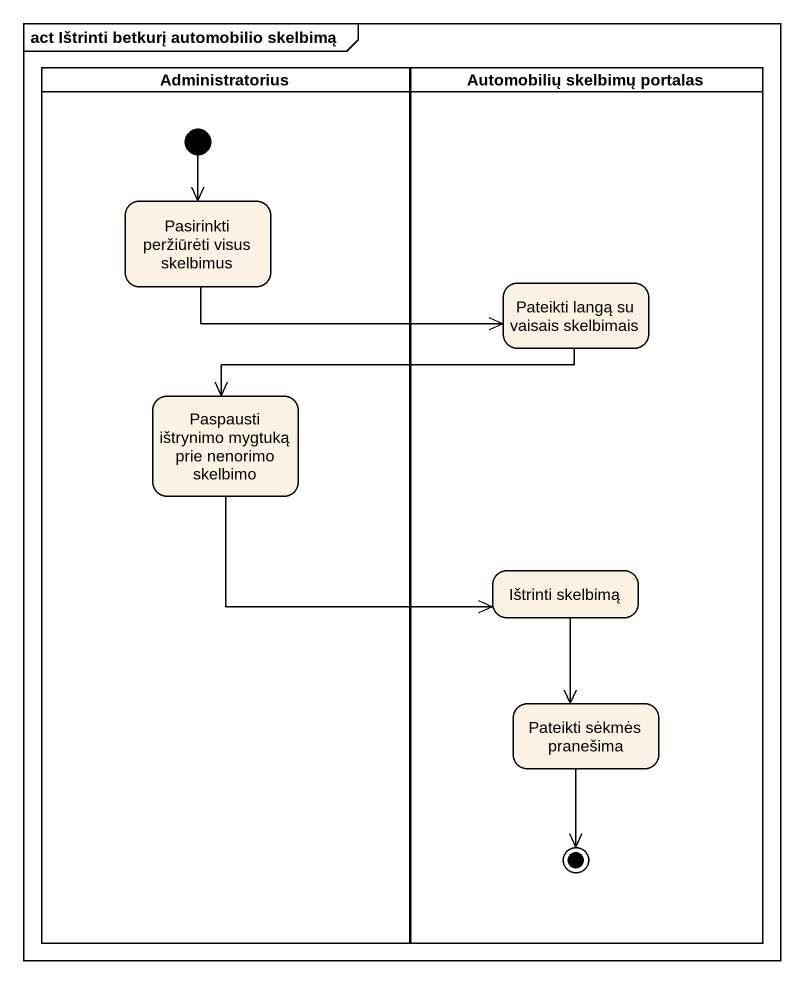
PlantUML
@startuml
mainframe act Ištrinti betkurį automobilio skelbimą
hide empty description
state Administratorius <<partition>> {
  state "Pasirinkti peržiūrėti visus skelbimus" as Pasirinkti_peržiūrėti_visus
  state "Paspausti ištrynimo mygtuką prie nenorimo skelbimo" as Paspausti_ištrynimo_mygtuką
  [*] --> Pasirinkti_peržiūrėti_visus
}
state "Automobilių skelbimų portalas" as Automobilių_skelbimų <<partition>> {
  state "Pateikti langą su vaisais skelbimais" as Pateikti_langą_su_vaisais
  state "Ištrinti skelbimą" as Ištrinti_skelbimą
  state "Pateikti sėkmės pranešima" as Pateikti_sėkmės_pranešima
  Pateikti_sėkmės_pranešima --> [*]
}
Pasirinkti_peržiūrėti_visus -right-> Pateikti_langą_su_vaisais
Pateikti_langą_su_vaisais -left-> Paspausti_ištrynimo_mygtuką
Paspausti_ištrynimo_mygtuką -right-> Ištrinti_skelbimą
Ištrinti_skelbimą --> Pateikti_sėkmės_pranešima
@enduml
